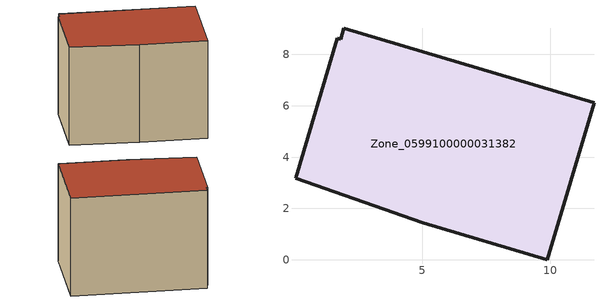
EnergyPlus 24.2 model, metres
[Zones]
Zone_0599100000031382
 floor ground (C_G): 1.83,8.59 1.95,9.02 11.7,6.12 9.88,0 5.02,1.44 0.07,3.17 1.69,8.62 z0.48
 wall outside (C_F): 9.88,0 11.7,6.12 1.95,9.02 1.83,8.59 1.69,8.62 0.07,3.17 5.02,1.44 9.88,0 z0.48:8.35
 roof outside (C_R): 1.95,9.02 1.83,8.59 1.69,8.62 0.07,3.17 5.02,1.44 9.88,0 11.7,6.12 z8.35
[BUILDING]
Pand.0599100000031382: North Axis=0; Terrain=City; Loads Convergence Tolerance Value=0.04; Temperature Convergence Tolerance Value=0.4; Solar Distribution=FullExterior; Maximum Number of Warmup Days=25; Minimum Number of Warmup Days=1
[Site:Location]
Rotterdam.The.Hague.AP_ZH_NLD Design_Conditions: Latitude=51.96; Longitude=4.45; Time Zone=1; Elevation=-4.5
[SITE:GROUNDTEMPERATURE:BUILDINGSURFACE]
18, 18, 18, 18, 18, 18, 18, 18, 18, 18, 18, 18
[MATERIAL] Thermal Absorptance=0.9; Solar Absorptance=0.7; Visible Absorptance=0.7
Name | Roughness | Thickness | Conductivity | Density | Specific Heat
G.TC.1965-1974 | MediumSmooth | 0.15 | 0.882353 | 540 | 1210
F.TC.1965-1974 | Rough | 0.3 | 0.697674 | 1920 | 840
R.TC.1965-1974 | MediumRough | 0.2 | 0.232558 | 1500 | 1000
[CONSTRUCTION]
C_G: G.TC.1965-1974
C_F: F.TC.1965-1974
C_R: R.TC.1965-1974
[ZONE]
Zone_0599100000031382: Type=1; Multiplier=1; Ceiling Height=Autocalculate; Volume=Autocalculate; Floor Area=autocalculate; Part of Total Floor Area=Yes
[ZONEINFILTRATION:DESIGNFLOWRATE]
Infil_Zone_0599100000031382: Zone or ZoneList or Space or SpaceList=Zone_0599100000031382; Schedule=AlwaysOn; Design Flow Rate Calculation Method=Flow/Area; Flow Rate per Floor Area=0.003; Constant Term Coefficient=1; Temperature Term Coefficient=0; Velocity Term Coefficient=0; Velocity Squared Term Coefficient=0
[HVACTEMPLATE:ZONE:IDEALLOADSAIRSYSTEM]
Zone_0599100000031382: Maximum Heating Supply Air Temperature=50; Minimum Cooling Supply Air Temperature=13; Maximum Heating Supply Air Humidity Ratio=0.0156; Minimum Cooling Supply Air Humidity Ratio=0.0077; Heating Limit=NoLimit; Cooling Limit=NoLimit; Dehumidification Control Type=ConstantSensibleHeatRatio; Cooling Sensible Heat Ratio=0.7; Dehumidification Setpoint=60; Humidification Control Type=None; Humidification Setpoint=30; Outdoor Air Method=None; Outdoor Air Flow Rate per Person=0.00944; Outdoor Air Flow Rate per Zone Floor Area=0; Outdoor Air Flow Rate per Zone=0; Demand Controlled Ventilation Type=None; Outdoor Air Economizer Type=NoEconomizer; Heat Recovery Type=None; Sensible Heat Recovery Effectiveness=0.7; Latent Heat Recovery Effectiveness=0.65
[ZONECONTROL:THERMOSTAT]
ThermostatControl_Zone_0599100000031382: Zone or ZoneList=Zone_0599100000031382; Control Type Schedule=DualSetpointControlType; Control 1=Thermostat_Zone_0599100000031382; Temperature Difference Between Cutout And Setpoint=0
[THERMOSTATSETPOINT:DUALSETPOINT]
Thermostat_Zone_0599100000031382: Heating Setpoint Temperature Schedule=HeatingSetpoint_Zone_0599100000031382; Cooling Setpoint Temperature Schedule=CoolingSetpoint_Zone_0599100000031382
[SCHEDULE:COMPACT]
HeatingSetpoint_Zone_0599100000031382: Through: 12/31, For: AllDays, Until: 24:00, 21
CoolingSetpoint_Zone_0599100000031382: Through: 12/31, For: AllDays, Until: 24:00, 24
DualSetpointControlType: Through: 12/31, For: AllDays, Until: 24:00, 4
AlwaysOn: Through: 12/31, For: AllDays, Until: 24:00, 1
